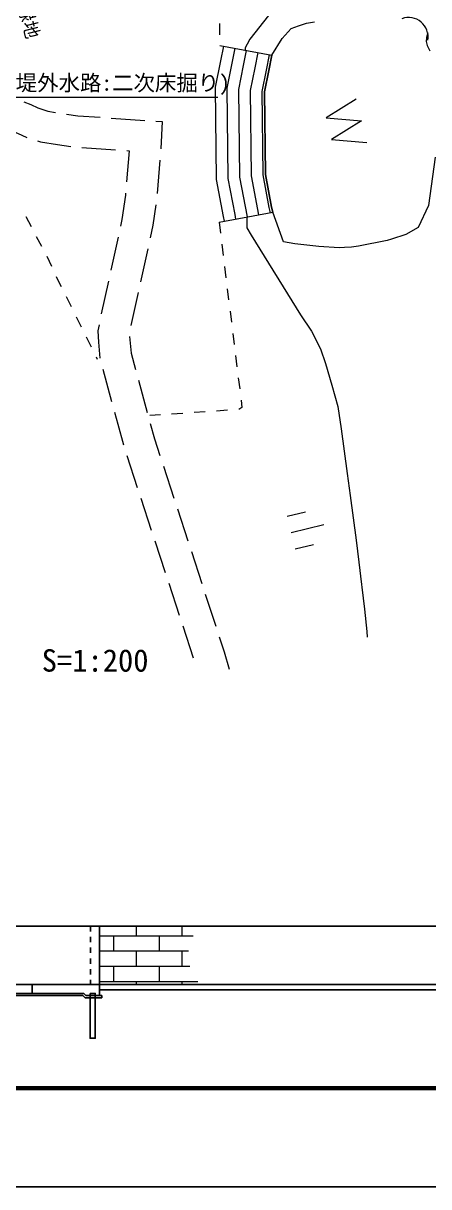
# Model space of a CAD drawing. Header units: millimetres. Extents: x -2078669 to -1085629, y -5987148 to 310365.
# Drawn here: x -1620394 to -1575205, y -4772452 to -4642783 of the extents above; entities that cross this region are included whole.
import ezdxf
from ezdxf.enums import TextEntityAlignment as Align

# ---------------------------------------------------------------- set-up
doc = ezdxf.new("R2010")
doc.units = ezdxf.units.MM
doc.header["$LTSCALE"] = 500
doc.linetypes.add('SXF_跳び破線', pattern=[12, 6, -6])
doc.layers.get('Defpoints').update_dxf_attribs({"color": 153})
for name, color, linetype, lineweight in [('D-BGD', 7, 'Continuous', 13), ('D-BYP-STR1', 2, 'Continuous', 13), ('D-BYP-STR2', 6, 'Continuous', 25), ('D-BYP-STR3', 3, 'Continuous', 25), ('D-BYP-STRC', 1, 'Continuous', 13), ('D-TTL', 2, 'Continuous', 140), ('D-TTL-TXT', 7, 'Continuous', 13)]:
    doc.layers.add(name, color=color, linetype=linetype, lineweight=lineweight)
doc.styles.add('BIGFONT', font='txt', dxfattribs={"height": 0.2, "bigfont": 'BIGFONT'})
doc.styles.add('MS ゴシック', font='MS Gothic.ttf')

# ---------------------------------------------------------------- blocks, each defined once
blk = doc.blocks.new('河川平面')
at = {"layer": 'D-BGD', "linetype": 'Continuous'}
for p, q in [((1712430.545642233, -2802305.971771629, 362947.9803828966), (1712445.718205492, -2803555.788407959, 362953.9803825722)), ((1712460.665944945, -2804747.804100584, 362959.9803822479), (1718273.860538318, -2805851.645046932, 360509.9805146688)), ((1700370.907531899, -2812849.609801696, 363133.9803728433), (1704112.900435922, -2813102.005494421, 363117.9803737081)), ((1697108.333524607, -2816141.623247118, 363137.9803726271), (1700849.718898997, -2816389.055986588, 363081.9803756539)), ((1705791.222837049, -2817530.491070041, 363100.9803746269), (1705488.112275694, -2821266.401062111, 363229.9803676546)), ((1690852.534633984, -2823818.217715983, 363407.9803580338), (1691435.163806641, -2824923.614965117, 363420.9803573312)), ((1712386.920210769, -2824440.673867189, 362809.9803903553), (1718376.873092313, -2823350.783748894, 360629.9805081829)), ((1712386.920210769, -2824440.673867189, 362809.9803903553), (1712540.167945927, -2825681.043555145, 362844.9803884636)), ((1692018.659955371, -2826029.510563902, 363433.9803566286), (1692602.65445374, -2827134.539186614, 363446.9803559259)), ((1701145.419066025, -2826124.458605714, 363187.9803699247), (1700339.904411637, -2829787.272090058, 363164.9803711678)), ((1704438.847432303, -2827420.087118131, 363183.9803701409), (1703637.299031877, -2831084.027025004, 363160.980371384)), ((1712693.914030743, -2826920.546267028, 362880.9803865179), (1712847.161765904, -2828160.915954984, 362915.9803846261)), ((1693183.419951017, -2828241.172038243, 363458.9803552773), (1693715.750431755, -2829371.868323933, 363437.9803564123)), ((1713001.774826793, -2829400.917016518, 362951.9803826803), (1713155.022561962, -2830641.286704489, 362986.9803807886)), ((1700071.854635412, -2831008.087042708, 363156.9803716002), (1699266.838330671, -2834670.03355098, 363133.9803728433)), ((1713308.76864677, -2831880.789416372, 363022.9803788428), (1713462.016381935, -2833121.159104328, 363057.9803769511)), ((1695355.087514741, -2832744.467530512, 363377.9803596553), (1695911.386328925, -2833863.565587208, 363358.9803606822)), ((1703370.116231733, -2832305.340327291, 363152.9803718164), (1702569.066180953, -2835968.413258078, 363129.9803730595)), ((1713615.762466748, -2834360.661816211, 363092.9803750594), (1713769.010201908, -2835601.031504197, 363128.9803731136)), ((1696467.685143109, -2834982.663643918, 363339.9803617092), (1697023.983957293, -2836101.761700614, 363320.9803627361)), ((1713922.756286721, -2836840.53421608, 363163.9803712218), (1714076.870997962, -2838081.402253686, 363199.9803692761)), ((1697580.282771477, -2837220.85975731, 363301.9803637631), (1698136.581585661, -2838339.957814005, 363282.98036479)), ((1698692.880399845, -2839459.055870701, 363263.9803658169), (1698825.66277506, -2839725.697636449, 363259.9803660331)), ((1714230.617082767, -2839320.90496557, 363234.9803673844), (1714383.864817939, -2840561.274653541, 363270.9803654386)), ((1699438.090210491, -2840819.387476624, 363303.980363655), (1700421.776875629, -2844435.65751999, 363442.980356142)), ((1703404.165745066, -2842064.511159632, 363379.9803595472), (1704387.852410215, -2845680.781202998, 363524.9803517101)), ((1714537.610902744, -2841800.777365424, 363305.9803635468), (1714690.858637909, -2843041.14705338, 363340.9803616551)), ((1705859.265687512, -2845930.244079231, 363522.9803518181), (1704682.711761668, -2846010.59773035, 363539.9803508993)), ((1708353.547988985, -2845760.717901527, 363487.9803537099), (1707106.406838253, -2845845.480990379, 363505.980352737)), ((1710846.963314382, -2845590.693374157, 363452.9803556016), (1709600.689139727, -2845675.95481266, 363469.9803546828)), ((1713341.245615847, -2845421.167196454, 363417.9803574933), (1712094.104465113, -2845505.930285306, 363434.9803565745)), ((1702107.47321569, -2850448.586642595, 363645.9803451701), (1703276.106926794, -2854011.992840182, 363627.9803461429)), ((1706188.36583453, -2851660.513403805, 363634.9803457646), (1707356.999545631, -2855223.91960139, 363615.9803467916)), ((1703664.907396563, -2855199.751664982, 363621.9803464673), (1704833.541107664, -2858763.157862568, 363603.9803474401)), ((1707746.666991476, -2856412.176775827, 363609.9803471159), (1708915.300702584, -2859975.582973413, 363591.9803480887)), ((1719990.834772767, -2857224.053038717), (1722030.985955355, -2856728.893795882)), ((1720432.843716315, -2859045.642925053), (1724077.020188292, -2858159.891085804)), ((1705223.70690316, -2859950.548060931, 363597.9803477644), (1706391.473638187, -2863513.455908867, 363579.9803487373)), ((1720875.221286301, -2860868.598137112), (1722915.870818528, -2860372.571918204)), ((1709304.599521993, -2861162.474822126, 363585.9803484131), (1710473.233233104, -2864725.881019712, 363567.9803493859)), ((1706781.141084026, -2864701.713083304, 363573.9803490616), (1707949.774795129, -2868265.11928089, 363555.9803500345)), ((1710862.90067895, -2865914.138194148, 363561.9803497102), (1712031.534390046, -2869477.544391734, 363543.9803506831)), ((1708339.442240975, -2869453.37645534, 363549.9803503588), (1709507.707325646, -2873015.417327188, 363531.9803513317))]:
    blk.add_line(p, q, dxfattribs=at)
for points, elevation in [([(1726185.739433216, -2792348.25488466), (1724282.877021102, -2793872.759393638), (1720948.183813882, -2797527.019724827), (1715838.684921425, -2804048.170976638), (1715509.774153172, -2804620.37518795), (1715316.50959, -2805016.795151612), (1715318.282325153, -2805294.638361114)], 361999.9804341353), ([(1712877.225326884, -2804825.767309239), (1712548.032970667, -2806482.037844013), (1711961.330738225, -2809409.012310439), (1712080.237735825, -2819696.78902281), (1712861.03331246, -2823836.590509468), (1712966.432312321, -2824335.480299639)], 362599.9804017056), ([(1714144.242994248, -2805069.623928212), (1713818.736902326, -2806739.547720245), (1713267.124577615, -2809525.211549842), (1713377.97811138, -2819566.137831535), (1714139.250566669, -2823579.373738501), (1714243.352334331, -2824100.586546712)], 362099.9804287303), ([(1715424.913918885, -2805309.794282893), (1715094.424330471, -2806988.387835709), (1714567.934920512, -2809650.080550028), (1714675.718486917, -2819435.486640244), (1715515.288859857, -2823874.362554553)], 361699.9804503502), ([(1716705.584843522, -2805549.964637575), (1716378.7815194, -2807242.21144765), (1715868.745263412, -2809774.949550185), (1715973.458862462, -2819304.835448954), (1716792.20888187, -2823639.468801641)], 361199.9804773748), ([(1715474.329088059, -2823885.421347442), (1715486.198092858, -2825068.74673605), (1715957.910645146, -2825893.541965446), (1721470.946062742, -2834783.543577109), (1722683.133751421, -2836587.622427032), (1723689.019916604, -2838549.940570734), (1724268.996003795, -2840209.768093128), (1724962.424554697, -2842615.335836358), (1725638.513584042, -2845010.936586606), (1725986.924439005, -2847495.007679789), (1726331.649029672, -2849965.425515714), (1726671.390123856, -2852444.513112407), (1727011.131218037, -2854923.600709099), (1727342.202551442, -2857397.704809315), (1727668.290388361, -2859880.478670285), (1727985.708464504, -2862358.269034779), (1728280.803522595, -2864834.762167072), (1728313.569036575, -2865118.886105265), (1728595.0108374, -2867599.06550185), (1728849.146123693, -2870086.617427018), (1728910.978434944, -2870691.85051814)], 361999.9804341353)]:
    blk.add_lwpolyline(points, dxfattribs=dict(at, elevation=elevation))
blk.add_lwpolyline([(1727686.999511526, -2810723.7916505), (1724338.651636693, -2812824.601213512), (1728277.78972973, -2813153.408748375), (1724929.441854883, -2815254.218311386), (1728869.078297573, -2815582.158870162)], dxfattribs=at)
at = {"layer": 'D-BGD', "linetype": 'Continuous', "extrusion": (0.002989198142742591, -0.01609247113243965, 0.999866039560958), "elevation": 413434.7059672845}
blk.add_lwpolyline([(1153260.306513017, -3068373.509624999), (1154473.59492653, -3068801.18011351), (1156859.998677133, -3069412.137954243)], dxfattribs=at)
at = {"layer": 'D-BGD', "linetype": 'Continuous', "extrusion": (0.003268667481808821, -0.0162164117642943, 0.9998631625389469), "elevation": 414257.3254405148}
blk.add_lwpolyline([(1115876.643510247, -3088256.466692466), (1116543.86009445, -3088437.817121409), (1115783.704661017, -3091399.874127301)], dxfattribs=at)
at = {"layer": 'D-BGD', "linetype": 'Continuous', "extrusion": (0.004955089219701014, -0.002613440702148671, 0.9999843083861473), "elevation": 378908.9777453538}
blk.add_lwpolyline([(1690353.077523171, -2814407.417890026), (1690690.433238424, -2814514.824154067), (1692563.885208998, -2814807.360174145), (1694045.157212165, -2815041.716755536)], dxfattribs=at)
at = {"layer": 'D-BGD', "linetype": 'Continuous', "extrusion": (0.01724348983824465, 0.03693253930145331, 0.9991689795019384), "elevation": 288092.9085493212}
blk.add_lwpolyline([(-2733795.293956211, 1845218.316846709), (-2734046.511538195, 1845120.180621782), (-2735256.456296283, 1848383.210099626)], dxfattribs=at)
at = {"layer": 'D-BGD', "linetype": 'Continuous', "extrusion": (0.1431147435204696, -0.03763140942049576, 0.9889904181599019), "elevation": 709514.7703078322}
blk.add_lwpolyline([(-2296045.603485562, -2287236.891626848), (-2298330.25485676, -2287500.441508769), (-2299779.406262624, -2287561.260712259)], dxfattribs=at)
at = {"layer": 'D-BGD', "linetype": 'Continuous', "extrusion": (-0.0850429675512339, -0.05846357375528916, 0.9946605974973775), "elevation": 382872.9224494535}
blk.add_lwpolyline([(3292299.792772464, -168726.5876734305), (3292653.511302769, -168784.7270527298), (3293535.224301517, -168910.6957079037)], dxfattribs=at)
at = {"layer": 'D-BGD', "linetype": 'Continuous', "extrusion": (-0.01770353227349077, 0.02611089416969492, 0.9995022792123591), "elevation": 258570.6022441711}
blk.add_lwpolyline([(176807.3838483337, 3326341.482094531), (177179.8811675217, 3327070.560056574), (177611.4654349119, 3327070.560056601)], dxfattribs=at)
at = {"layer": 'D-BGD', "linetype": 'Continuous', "extrusion": (-0.9534200795244402, -0.2532637489711588, 0.1638524501393984), "elevation": -841272.3679734246}
blk.add_lwpolyline([(3186901.240763911, 508201.9405961384), (3188289.975452149, 508253.6393088388), (3190648.131118141, 508350.9545327448)], dxfattribs=at)
at = {"layer": 'D-BGD', "linetype": 'Continuous', "extrusion": (0.6463835858157457, 0.2082725094729526, 0.7340373435907859), "elevation": 775850.8258975889}
blk.add_lwpolyline([(-3232508.024723235, -303231.8327282278), (-3234276.111545107, -303122.866443825), (-3236254.51366398, -303136.1191000419)], dxfattribs=at)
at = {"layer": 'D-BGD', "linetype": 'Continuous', "extrusion": (0.4258741071797299, 0.1354150583079563, 0.8945915307095863), "elevation": 665762.4997562515}
blk.add_lwpolyline([(-3254595.669191635, -519255.816202889), (-3256363.745035876, -519273.7179086341), (-3258344.426357734, -519190.9225195575)], dxfattribs=at)
at = {"layer": 'D-BGD', "linetype": 'Continuous'}
for points in [[(1735642.629636953, -2803366.825793937, 360549.9805125069), (1735501.178206142, -2803873.769047939, 360549.9805125069), (1735485.200555116, -2804302.889887252, 360539.9805130474), (1735569.573769132, -2804778.159427153, 360539.9805130474), (1735875.674499077, -2805369.346618515, 360539.9805130474)], [(1736468.131422458, -2817221.17262009, 360629.9805081829), (1735731.36111944, -2822576.372556779, 360559.9805119664), (1734598.874822639, -2825028.142121633, 360609.9805092639), (1733221.257709302, -2825839.542647085, 360579.9805108854), (1731597.611894522, -2826336.507390783, 360579.9805108854), (1731140.773676052, -2826489.146891136, 360559.9805119664), (1727936.560779745, -2827127.205322064, 360539.9805130474), (1727141.19102633, -2827246.733082151, 360529.9805135879), (1726355.993698212, -2827268.299009264, 360529.9805135879), (1725789.043054037, -2827311.507019182, 360529.9805135879), (1723494.755692045, -2827169.222341811, 360529.9805135879), (1720856.066931045, -2826863.574080191, 360579.9805108854), (1719565.429013437, -2826640.743247074, 360609.9805092639), (1718376.873092313, -2823350.783748894, 360629.9805081829), (1718254.340003209, -2822761.304654374, 360629.9805081829), (1717572.662697752, -2819151.385736681, 360599.9805098044), (1717468.42460166, -2809921.66606544, 360519.9805141283), (1717942.073717708, -2807552.561617803, 360509.9805146688), (1718273.860538318, -2805851.645046932, 360509.9805146688), (1719412.281337515, -2803991.538176397, 360609.9805092639), (1720413.617905451, -2802871.571733271, 360609.9805092639), (1721238.002270214, -2802561.103803782, 360579.9805108854), (1722145.397978466, -2802286.8175819, 360579.9805108854), (1723037.637764939, -2802119.162953746, 360599.9805098044)], [(1717981.27227166, -2805798.804753025, 360499.9805152093), (1717649.485451048, -2807499.721323881, 360499.9805152093), (1717174.539102803, -2809891.148789588, 360509.9805146688), (1717279.868998781, -2819179.167754155, 360589.9805103449), (1717955.265575551, -2822820.079450672, 360619.9805087234), (1718082.782161146, -2823400.888784437, 360619.9805087234)], [(1718273.860538318, -2805851.645046932, 360509.9805146688), (1717942.073717708, -2807552.561617803, 360509.9805146688), (1717468.42460166, -2809921.66606544, 360519.9805141283), (1717572.662697752, -2819151.385736681, 360599.9805098044), (1718254.340003209, -2822761.304654374, 360629.9805081829), (1718376.873092313, -2823350.783748894, 360629.9805081829)], [(1690620.666799868, -2811034.070202964, 363188.9803698707), (1691407.472517303, -2811354.845334445, 363179.9803703571), (1692179.286658802, -2811717.754210535, 363179.9803703571), (1693309.566321196, -2812079.095783803, 363169.9803708976), (1694160.236502768, -2812210.50796773, 363164.9803711678)], [(1687584.57942774, -2813450.476592866, 363204.9803690058), (1688002.816444247, -2813746.249765522, 363199.9803692761), (1689993.996887997, -2814556.311455075, 363179.9803703571), (1690900.840937649, -2814985.303017716, 363179.9803703571), (1690981.770245781, -2815011.06046916, 363178.9803704111)], [(1701981.683882212, -2821200.162162536, 363240.9803670601), (1701961.953025108, -2821447.189866717, 363249.9803665736), (1701575.477019781, -2824166.295506806, 363199.9803692761), (1701413.468842245, -2824903.643653064, 363194.9803695463)], [(1699015.909716028, -2835889.155637926, 363211.9803686275), (1698889.584896467, -2836544.359416783, 363299.9803638711), (1698959.547762299, -2837807.215316894, 363289.9803644116), (1699120.286678508, -2839612.460077523, 363260.9803659791)], [(1702428.537597248, -2837184.09559951, 363294.9803641414), (1702450.54369953, -2837553.156186255, 363289.9803644116), (1702583.173058276, -2839048.117459894, 363259.9803660331), (1703075.937956924, -2840859.665795906, 363331.9803621416)]]:
    blk.add_polyline3d(points, dxfattribs=at)
blk.add_arc((1733524.351137022, -2803805.637184079), 2165.047515251063, 350.0904623957081, 110.0919179406455, dxfattribs=at)
at = {"layer": 'D-BGD', "linetype": 'Continuous', "style": 'BIGFONT'}
blk.add_text('八幡親水緑地', height=1750, rotation=284.10912462891, dxfattribs=at).set_placement((1687956.412451715, -2792954.686093925))

msp = doc.modelspace()

# ---------------------------------------------------------------- hatches: boundary and pattern name
at = {"layer": 'D-BYP-STR1'}
h = msp.add_hatch(dxfattribs=at)
h.set_pattern_fill('AR-BRSTD', color=256, scale=25, angle=180)
h.set_pattern_definition([(180, (-1788137.607758962, -371750.8141122358), (-2.073994463462004e-13, -1693.545), []), (270, (-1788137.607758962, -371750.8141122358), (2540, -1693.545), [1693.545, -1693.545])])
edge = h.paths.add_edge_path()
edge.add_line((-1611903.447450115, -4749899.630414837), (-1600612.873775714, -4749899.630414837))
edge.add_arc((-1597512.297534883, -4746649.630414835), 4491.778381132307, 133.6521268239179, 226.3478731760795, ccw=False)
edge.add_line((-1600612.873775714, -4743399.630414833), (-1611903.447450115, -4743399.630414833))
edge.add_line((-1611903.447450115, -4743399.630414833), (-1611903.447450115, -4749899.630414834))

# ---------------------------------------------------------------- linework, layer by layer
at = {"layer": 'D-BYP-STR2'}
for p, q in [((-1626403.449108464, -4743399.630414838, 708000.0000000001), (-1611903.447450115, -4743399.630414837, 708000.0000000001)), ((-1611903.447450115, -4743399.630414837, 708000.0000000001), (-1611903.447450115, -4751149.630414837, 708000.0000000001)), ((-1611903.447450115, -4749899.630414837, 708000.0000000001), (-1626403.449108464, -4749899.630414837, 708000.0000000001)), ((-1613653.447450114, -4750899.630414837, 708000.0000000001), (-1626403.449108464, -4750899.630414837, 708000.0000000001)), ((-1619403.447450115, -4749899.630414837, 708000.0000000001), (-1619403.447450115, -4750899.630414837, 708000.0000000001)), ((-1613653.447450114, -4750899.630414837, 708000.0000000001), (-1613403.447450114, -4751149.630414837, 708000.0000000001)), ((-1613757.000840707, -4751149.630414837, 708000.0000000001), (-1626403.449108464, -4751149.630414838, 708000.0000000001)), ((-1613757.000840707, -4751149.630414837, 708000.0000000001), (-1613507.000840707, -4751399.630414837, 708000.0000000001)), ((-1613507.000840707, -4751399.630414837, 708000.0000000001), (-1611653.447450114, -4751399.630414837, 708000.0000000001)), ((-1613403.447450114, -4751149.630414837, 708000.0000000001), (-1611903.447450115, -4751149.630414837, 708000.0000000001)), ((-1611903.447450115, -4751149.630414837, 708000.0000000001), (-1611653.447450114, -4751149.630414837, 708000.0000000001)), ((-1611653.447450114, -4751149.630414837, 708000.0000000001), (-1611653.447450114, -4751399.630414837, 708000.0000000001))]:
    msp.add_line(p, q, dxfattribs=at)
at = {"layer": 'D-BYP-STR2', "linetype": 'SXF_跳び破線', "ltscale": 0.2}
msp.add_line((-1612903.447450115, -4743399.630414837, 708000.0000000001), (-1612903.447450114, -4749899.630414837, 708000.0000000001), dxfattribs=at)
at = {"layer": 'D-BYP-STR2', "elevation": 708000.0000000001}
msp.add_lwpolyline([(-1612941.908543835, -4750899.630414837), (-1612941.908543835, -4755899.630414837), (-1612366.908543835, -4755899.630414837), (-1612366.908543835, -4750899.630414837)], close=True, dxfattribs=at)
at = {"layer": 'D-BYP-STR3', "ltscale": 0.01}
for p, q in [((-1611903.447450115, -4743399.630414837, 708000.0000000001), (-1561903.447613529, -4743399.630414837, 708000.0000000001)), ((-1611903.447450115, -4749899.630414837, 708000.0000000001), (-1562653.447613529, -4749899.630414837, 708000.0000000001)), ((-1611903.447450115, -4750524.630414837, 708000.0000000001), (-1562653.447613529, -4750524.630414837, 708000.0000000001))]:
    msp.add_line(p, q, dxfattribs=at)
at = {"layer": 'D-BYP-STRC'}
msp.add_line((-1598713.715747582, -4651069.050497836, 366999.9801638886), (-1636913.715747582, -4651069.050497836, 366999.9801638886), dxfattribs=at)
at = {"layer": 'D-TTL'}
msp.add_line((-1777887.607758962, -4761452.296090323), (-1377887.607758962, -4761452.296090323), dxfattribs=at)
at = {"layer": 'Defpoints', "color": 1}
msp.add_lwpolyline([(-1788137.607758962, -4772452.296090323), (-1367637.607758962, -4772452.296090323), (-1367637.607758962, -4475452.296090323), (-1788137.607758962, -4475452.296090323)], close=True, dxfattribs=at)

# ---------------------------------------------------------------- block references
at = {"layer": 'D-BGD'}
msp.add_blockref('河川平面', (-3310965.811631768, -1840499.823424262), dxfattribs=at)

# ---------------------------------------------------------------- texts
at = {"layer": 'D-BYP-STRC', "style": 'MS ゴシック'}
msp.add_text('作業土工(堤外水路:二次床掘り)', height=1750, dxfattribs=at).set_placement((-1631972.260952752, -4649423.243949465, 366999.9801638886), align=Align.MIDDLE_LEFT)
at = {"layer": 'D-TTL-TXT', "style": 'MS ゴシック'}
msp.add_text('S=1:200', height=2500, dxfattribs=at).set_placement((-1612386.822577464, -4715796.269481101), align=Align.BOTTOM_CENTER)

doc.saveas('drawing.dxf')
